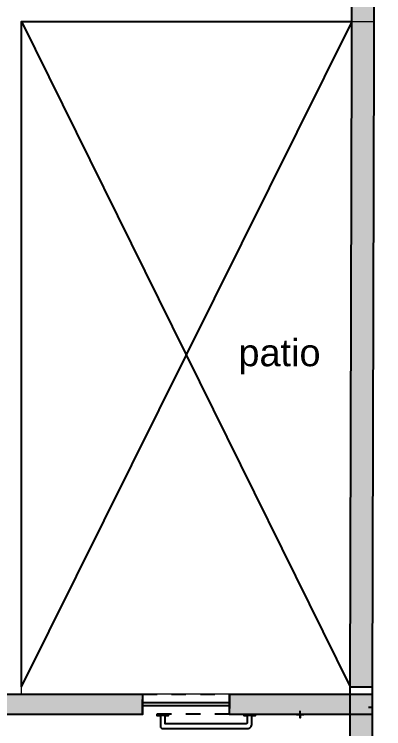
# Model space of a CAD drawing. Header units: metres. Extents: x -598 to 357, y -242 to 574.
# Drawn here: x -290.898 to -288.344, y 58.062 to 63 of the extents above; entities that cross this region are included whole.
import ezdxf

# ---------------------------------------------------------------- set-up
doc = ezdxf.new("R2010")
doc.units = ezdxf.units.M
doc.linetypes.add('xref_Nivel PB$0$xref_Nivel PB$0$HIDDEN2', pattern=[0.1875, 0.125, -0.0625])
for name, color, linetype in [('000-GRADAS', 2, 'Continuous'), ('T-texto', 8, 'Continuous'), ('xref_Nivel PB$0$D-dintel mamposteria', 1, 'Continuous'), ('xref_Nivel PB$0$H-hatch mamposteria', 8, 'Continuous'), ('xref_Nivel PB$0$M-minusvalidos', 8, 'Continuous'), ('xref_Nivel PB$0$M-muro mamposteria', 5, 'Continuous'), ('xref_Nivel PB$0$V-vidrio', 1, 'Continuous'), ('xref_Nivel TIPICO$0$H-hatch mamposteria', 8, 'Continuous')]:
    doc.layers.add(name, color=color, linetype=linetype)
doc.layers.add('PARQUEOS', color=252, linetype='Continuous', lineweight=0)
doc.styles.get("Standard").update_dxf_attribs({"font": 'arial.ttf'})

# ---------------------------------------------------------------- blocks, each defined once
blk = doc.blocks.new('*U255')
at = {"layer": 'xref_Nivel PB$0$H-hatch mamposteria', "transparency": 33554585}
h = blk.add_hatch(color=256, dxfattribs=at)
h.dxf.hatch_style = 1
h.paths.add_polyline_path([(986.5, 0), (986.5, 140), (0, 140), (0, 0)])
at = {"layer": 'xref_Nivel PB$0$M-muro mamposteria'}
blk.add_lwpolyline([(986.5, 0), (0, 0), (0, 140), (986.5, 140), (986.5, 0)], dxfattribs=at)
blk = doc.blocks.new('xref_Nivel PB$0$BARRA APOYO ANGULAR RECTA - PLANTA')
at = {"layer": 'Defpoints'}
blk.add_lwpolyline([(-0.025, 0), (0.025, 0), (0, 0), (0, -0.025), (0, 0.025)], dxfattribs=at)
at = {"layer": 'xref_Nivel PB$0$M-minusvalidos', "color": 0}
for p, q in [((-0.934, -0.008), (-0.966, -0.008)), ((-0.334, -0.008), (-0.366, -0.008))]:
    blk.add_line(p, q, dxfattribs=at)
blk.add_lwpolyline([(-0.31, 0), (-0.39, 0), (-0.39, -0.008), (-0.366, -0.008), (-0.366, -0.058, -0.414214), (-0.374, -0.066), (-0.934, -0.066), (-0.934, -0.008), (-0.91, -0.008), (-0.91, 0), (-0.99, 0), (-0.99, -0.008), (-0.966, -0.008), (-0.966, -0.082, 0.414214), (-0.95, -0.098), (-0.366, -0.098, 0.414214), (-0.334, -0.066), (-0.334, -0.008), (-0.31, -0.008), (-0.31, 0)], format="xyb", dxfattribs=at)
blk = doc.blocks.new('*U240')
at = {"layer": 'xref_Nivel PB$0$D-dintel mamposteria', "linetype": 'xref_Nivel PB$0$xref_Nivel PB$0$HIDDEN2', "ltscale": 0.5}
blk.add_lwpolyline([(0.138, 0), (0, 0), (0, 0.6), (0.138, 0.6)], close=True, dxfattribs=at)
blk = doc.blocks.new('*U402')
at = {"layer": 'xref_Nivel PB$0$H-hatch mamposteria', "transparency": 33554585}
h = blk.add_hatch(color=256, dxfattribs=at)
h.dxf.hatch_style = 1
h.paths.add_polyline_path([(1592.4, 0), (1592.4, 140), (0, 140), (0, 0)])
at = {"layer": 'xref_Nivel PB$0$M-muro mamposteria'}
blk.add_lwpolyline([(1592.4, 0), (0, 0), (0, 140), (1592.4, 140), (1592.4, 0)], dxfattribs=at)

msp = doc.modelspace()

# ---------------------------------------------------------------- hatches: boundary and pattern name
at = {"layer": 'xref_Nivel TIPICO$0$H-hatch mamposteria', "transparency": 33554585}
h = msp.add_hatch(color=256, dxfattribs=at)
h.dxf.hatch_style = 1
h.paths.add_polyline_path([(-288.3443, 89.0584), (-295.5055, 89.0169), (-298.1921, 89.0246), (-298.4248, 89.0436), (-298.7758, 89.0512), (-303.5224, 89.0556), (-306.2834, 89.0646), (-308.3389, 89.0584), (-308.4137, 47.5365), (-308.2637, 47.5364), (-308.1892, 88.9089), (-306.2834, 88.9146), (-303.5227, 88.9056), (-300.3038, 88.9026), (-300.3038, 88.9738), (-299.4038, 88.9738), (-299.4038, 88.9018), (-298.7775, 88.9012), (-298.4326, 88.8937), (-298.1984, 88.8746), (-295.5053, 88.8669), (-292.3122, 88.8854), (-292.3122, 88.9469), (-291.4122, 88.9469), (-291.4122, 88.8906), (-288.4947, 88.9075), (-288.5753, 58.3512), (-288.4249, 58.3512)])
h = msp.add_hatch(color=256, dxfattribs=at)
h.dxf.hatch_style = 1
h.paths.add_polyline_path([(-288.4253, 58.2112), (-288.5756, 58.2112), (-288.5999, 48.8352), (-288.4499, 48.8352)])

# ---------------------------------------------------------------- linework, layer by layer
at = {"layer": '000-GRADAS', "color": 5}
for points in [[(-288.5753, 58.3512), (-288.4947, 88.9075), (-295.5053, 88.8669), (-298.1984, 88.8746), (-298.4326, 88.8937), (-298.7775, 88.9012), (-303.5227, 88.9056), (-306.2834, 88.9146), (-308.1892, 88.9089), (-308.2637, 47.5364), (-308.4137, 47.5365), (-308.3389, 89.0584), (-306.2834, 89.0646), (-303.5224, 89.0556), (-298.7758, 89.0512), (-298.4248, 89.0436), (-298.1921, 89.0246), (-295.5055, 89.0169), (-288.3443, 89.0584), (-288.4249, 58.3512)], [(-288.5999, 48.8352), (-288.5753, 58.3512), (-288.4249, 58.3512), (-288.4499, 48.8352), (-288.5999, 48.8352)], [(-288.4499, 58.2112), (-288.4253, 58.2112)]]:
    msp.add_lwpolyline(points, dxfattribs=at)
at = {"layer": 'PARQUEOS'}
msp.add_lwpolyline([(-305.9038, 48.8352), (-288.4499, 48.8352), (-288.4249, 58.3012), (-290.8485, 58.3012), (-290.8485, 62.9492), (-288.5629, 62.9492), (-288.4128, 62.9492), (-288.4128, 73.3286), (-290.3889, 73.3287)], dxfattribs=at)
at = {"layer": 'xref_Nivel PB$0$D-dintel mamposteria'}
for points in [[(-290.8485, 58.3512), (-290.8485, 62.9492), (-288.5629, 62.9492)], [(-290.8485, 58.3512), (-288.5631, 62.9492)], [(-290.8485, 62.9492), (-288.5753, 58.3512)]]:
    msp.add_lwpolyline(points, dxfattribs=at)
at = {"layer": 'xref_Nivel PB$0$V-vidrio'}
msp.add_lwpolyline([(-289.4114, 58.219), (-290.0114, 58.2198), (-290.0114, 58.2437), (-289.4114, 58.2429)], close=True, dxfattribs=at)

# ---------------------------------------------------------------- block references
at = {"layer": 'xref_Nivel PB$0$D-dintel mamposteria', "rotation": 89.99999999999999}
msp.add_blockref('*U240', (-289.4114, 58.1632), dxfattribs=at)
at = {"layer": 'xref_Nivel PB$0$M-minusvalidos'}
msp.add_blockref('xref_Nivel PB$0$BARRA APOYO ANGULAR RECTA - PLANTA', (-288.9218, 58.1612), dxfattribs=at)
at = {"layer": 'xref_Nivel PB$0$M-muro mamposteria', "xscale": 0.001000000000000001, "yscale": 0.001000000000000001, "zscale": 0.001000000000000001, "rotation": 180}
for name, p in [('*U402', (-290.0114, 58.3012)), ('*U255', (-288.4249, 58.3012))]:
    msp.add_blockref(name, p, dxfattribs=at)

# ---------------------------------------------------------------- texts
at = {"layer": 'T-texto', "insert": (-288.7809, 60.7548), "char_height": 0.1875, "attachment_point": 3}
msp.add_mtext_dynamic_manual_height_columns('patio', width=2.585832, gutter_width=0.9375, heights=[0], dxfattribs=at)

doc.saveas('drawing.dxf')
